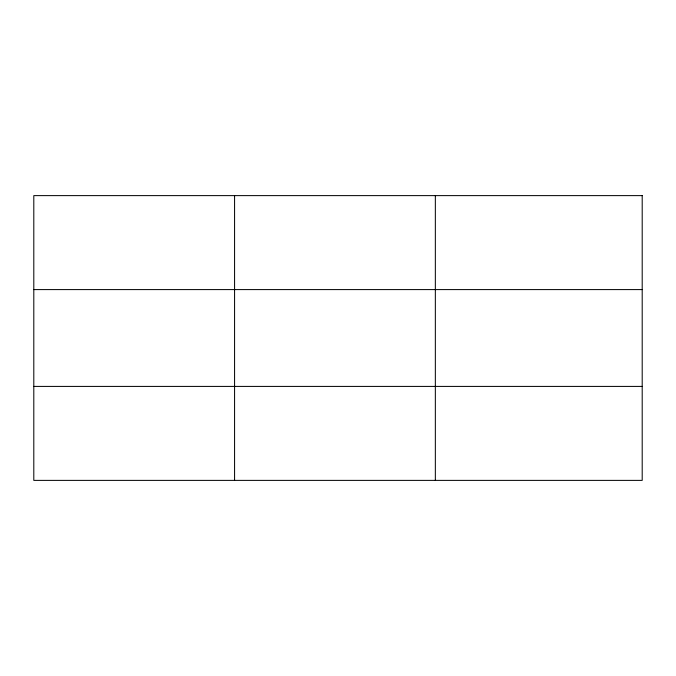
<?xml version="1.0" encoding="UTF-8"?>
<svg xmlns="http://www.w3.org/2000/svg" width="676" height="676" viewBox="0 0 676 676"><rect width="100%" height="100%" fill="white"/><g stroke="black" fill="none" stroke-linecap="round" stroke-linejoin="round"><path stroke-width="1.01" d="M234.572 195.618L234.572 480.382M435.344 195.618L435.344 480.382M33.8 289.59L642.2 289.59M33.8 386.41L642.2 386.41M642.2 195.618L642.2 480.382L33.8 480.382L33.8 195.618L642.2 195.618"/></g></svg>
